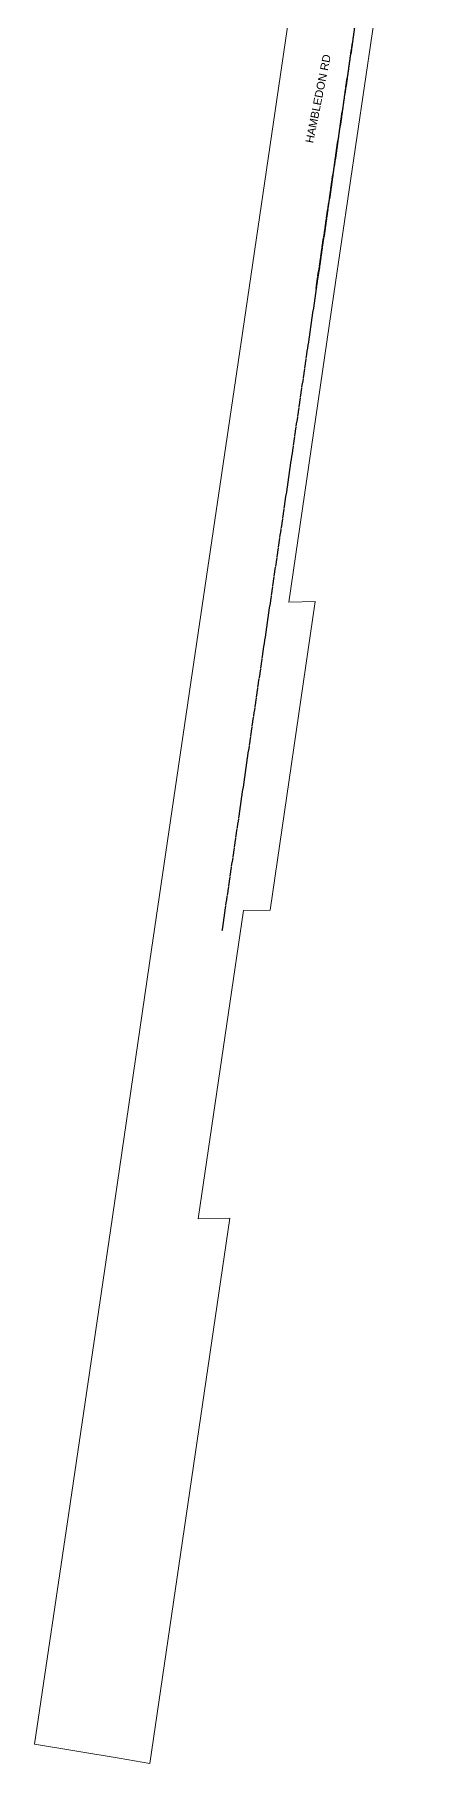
# Model space of a CAD drawing. Header units: metres. Extents: x 301589 to 305563, y 6268713 to 6270518.
# Drawn here: x 304840 to 304931.4, y 6268713.4 to 6269102.3 of the extents above; entities that cross this region are included whole.
import ezdxf

# ---------------------------------------------------------------- set-up
doc = ezdxf.new("R2010")
doc.units = ezdxf.units.M
doc.linetypes.add('Cable Exist OH', pattern=[1, 1, 0])
doc.layers.add('Cadastre Roads_SP_EXT', color=9, linetype='Continuous', lineweight=5)
doc.layers.add('Mains_HV_EXT', color=1, linetype='Continuous')
doc.layers.add('Mains_SL_EXT', color=3, linetype='Continuous')
doc.styles.get("Standard").update_dxf_attribs({"font": 'arial.ttf'})

msp = doc.modelspace()

# ---------------------------------------------------------------- linework, layer by layer
at = {"layer": 'Cadastre Roads_SP_EXT', "linetype": 'Continuous'}
msp.add_lwpolyline([(304899.988, 6269124.482), (304886.807, 6269035.136), (304875.594, 6268959.107), (304866.387, 6268896.517), (304857.098, 6268833.315), (304847.731, 6268769.767), (304840.034, 6268717.749), (304859.086, 6268714.575), (304865.977, 6268713.428), (304883.994, 6268836.04), (304876.9, 6268835.916), (304887.078, 6268905.268), (304893.036, 6268905.373), (304903.218, 6268974.74), (304903.218, 6268974.74), (304897.258, 6268974.635), (304907.431, 6269043.985), (304917.736, 6269114.24)], dxfattribs=at)
at = {"layer": 'Mains_HV_EXT', "linetype": 'Cable Exist OH'}
msp.add_lwpolyline([(304931.399, 6269235.798), (304922.813, 6269177.285), (304913.899, 6269116.377), (304882.204, 6268900.703)], dxfattribs=at)
at = {"layer": 'Mains_SL_EXT', "linetype": 'Cable Exist OH'}
msp.add_lwpolyline([(304922.813, 6269177.285), (304913.907, 6269116.437), (304903.341, 6269045.187)], dxfattribs=at)

# ---------------------------------------------------------------- texts
at = {"layer": 'Cadastre Roads_SP_EXT'}
msp.add_text('HAMBLEDON RD', height=1.8, rotation=78.60669, dxfattribs=at).set_placement((304902.741, 6269077.758))

doc.saveas('drawing.dxf')
